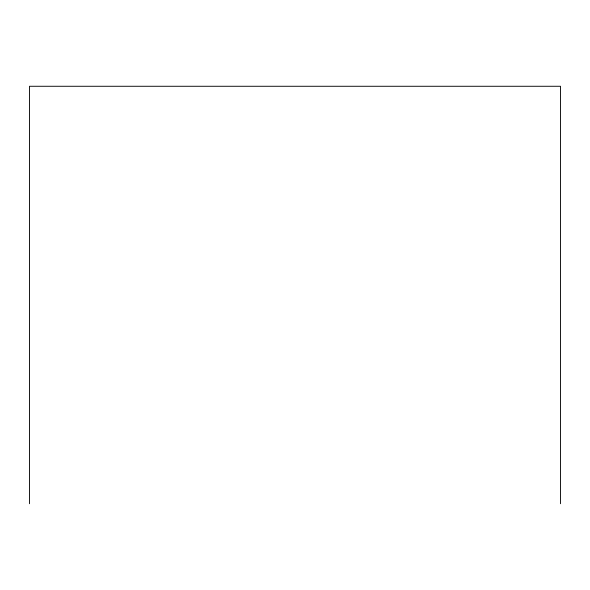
<?xml version="1.0" encoding="UTF-8"?>
<svg xmlns="http://www.w3.org/2000/svg" width="590" height="590" viewBox="0 0 590 590"><rect width="100%" height="100%" fill="white"/><g stroke="black" fill="none" stroke-linecap="round" stroke-linejoin="round"><path stroke-width="0.89" d="M560.5 503.727L560.5 86.273L29.5 86.273L29.5 503.727"/></g></svg>
